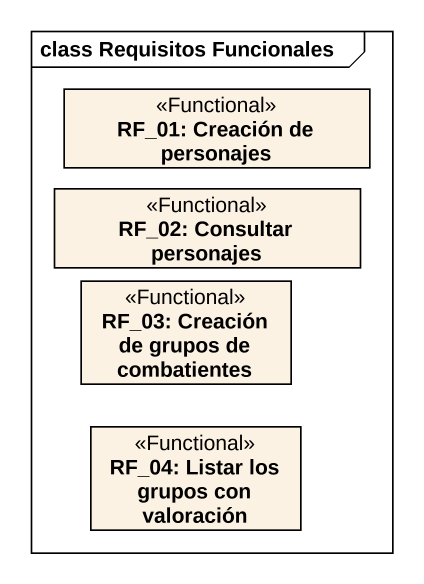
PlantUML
@startuml
mainframe class Requisitos Funcionales
hide circle
hide empty members
class "RF_01: Creación de personajes" as RF_01_Creación_de_personajes <<Functional>>
class "RF_02: Consultar personajes" as RF_02_Consultar_personajes <<Functional>>
class "RF_03: Creación de grupos de combatientes" as RF_03_Creación_de_grupos_de <<Functional>>
class "RF_04: Listar los grupos con valoración" as RF_04_Listar_los_grupos_con <<Functional>>
@enduml
